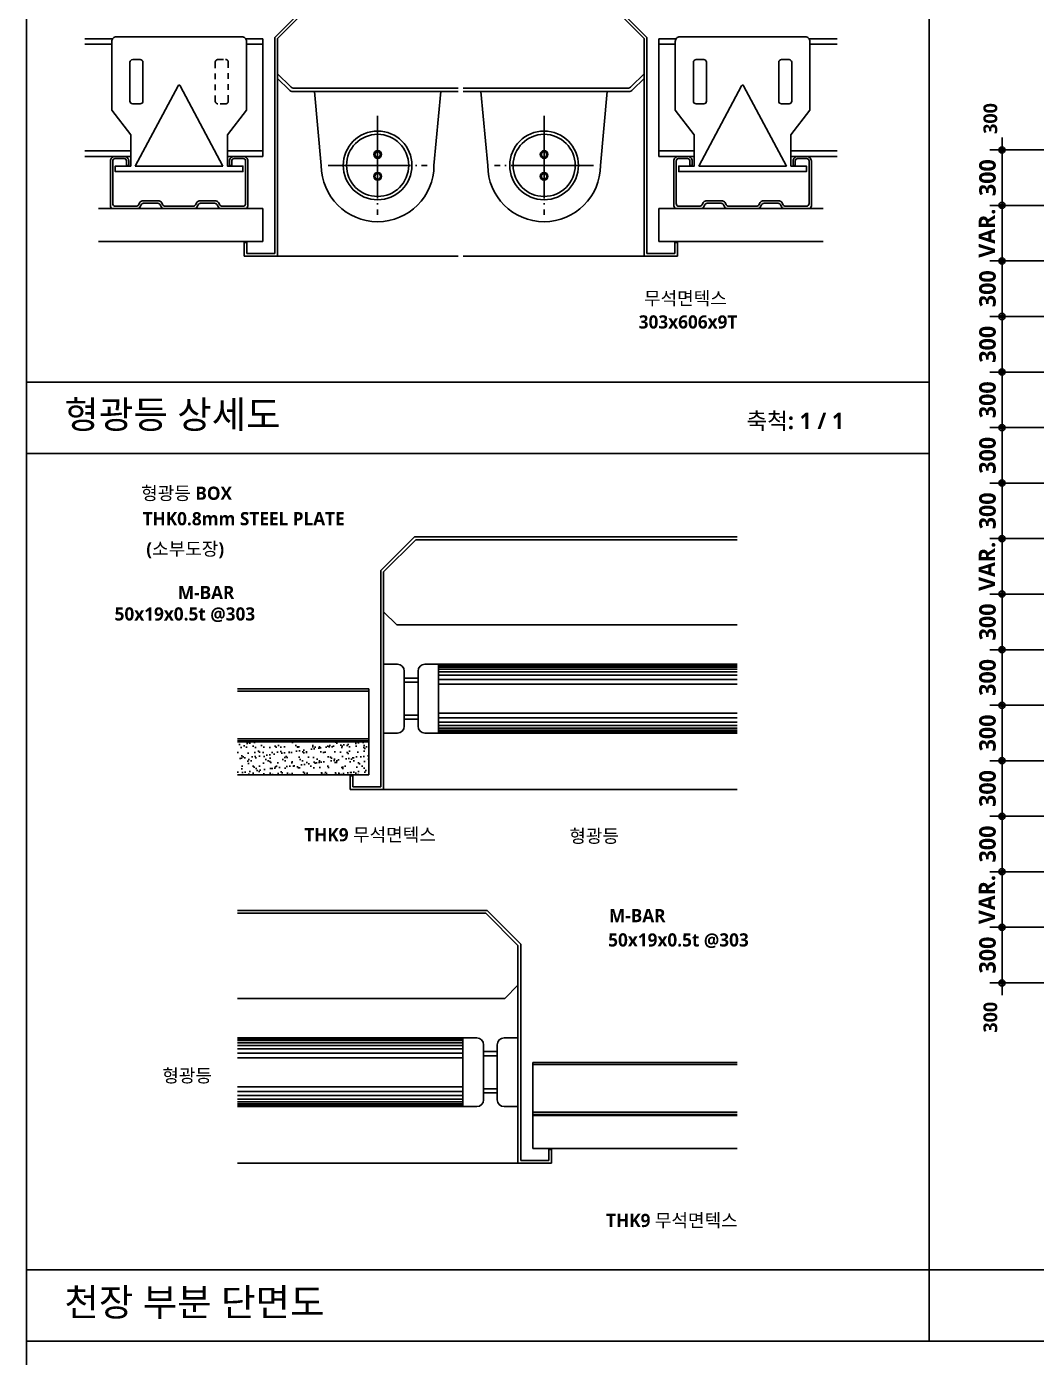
# Model space of a CAD drawing. Header units: millimetres. Extents: x 200 to 163856, y 0 to 163394.
# Drawn here: x 42200 to 44037, y 1454 to 3875 of the extents above; entities that cross this region are included whole.
import ezdxf
from ezdxf.enums import TextEntityAlignment as Align

# ---------------------------------------------------------------- set-up
doc = ezdxf.new("R2010")
doc.units = ezdxf.units.MM
doc.header["$LTSCALE"] = 10
for name, pattern in [('CEN', [62, 60, -1, 0, -1]), ('DASHDOT2', [17, 15, -1, 0, -1]), ('HIDDEN', [2, 1, -1])]:
    doc.linetypes.add(name, pattern=pattern)
doc.layers.get('DEFPOINTS').update_dxf_attribs({"color": 181})
for name, color, linetype in [('2', 2, 'Continuous'), ('3', 3, 'Continuous'), ('7', 7, 'Continuous'), ('A-ANNO-GRA1', 7, 'Continuous'), ('A-ANNO-TEXT1', 7, 'Continuous'), ('A-ST-AXIS-DIM', 7, 'Continuous'), ('CEN', 1, 'CEN'), ('DIM', 4, 'Continuous'), ('FIN', 6, 'Continuous'), ('FOR', 4, 'Continuous'), ('HA', 8, 'Continuous'), ('HAT', 5, 'Continuous'), ('WA3', 7, 'Continuous')]:
    doc.layers.add(name, color=color, linetype=linetype)
doc.layers.add('계획선', color=7, linetype='Continuous', lineweight=9)
doc.styles.add('2020음성 1차', font='')
doc.styles.get('2020음성 1차').set_extended_font_data('NanumGothic', bold=True)
doc.dimstyles.new('NDIM10', dxfattribs={"dimscale": 10, "dimtxt": 3, "dimasz": 0.75, "dimexe": 2, "dimexo": 2, "dimgap": 1, "dimtad": 1, "dimdec": 1, "dimdsep": 46, "dimtxsty": '2020음성 1차', "dimblk": 'Z_DOT', "dimcen": 3, "dimdle": 3, "dimclrd": 256, "dimclre": 256, "dimclrt": 3, "dimadec": 0, "dimazin": 0, "dimtfac": 1, "dimtdec": 1, "dimtix": 1, "dimtmove": 2, "dimatfit": 3, "dimfxl": 1, "dimtolj": 1, "dimtzin": 0, "dimlwd": -1, "dimlwe": -1, "dimarcsym": 0})

# ---------------------------------------------------------------- blocks, each defined once
blk = doc.blocks.new('Z_DOT')
at = {"layer": 'DIM', "color": 0}
for p, q in [((-3, 0), (3, 0)), ((0, -3), (0, 3))]:
    blk.add_line(p, q, dxfattribs=at)
for radius in [0.75, 0.375]:
    blk.add_circle((0, 0), radius, dxfattribs=at)
blk = doc.blocks.new('*D6529')
at = {"layer": 'A-ST-AXIS-DIM'}
for p, q in [((44137.7, 3650.4), (43954.3, 3650.4)), ((43974.3, 3556.9), (43974.3, 3642.9)), ((44137.7, 3549.4), (43954.3, 3549.4))]:
    blk.add_line(p, q, dxfattribs=at)
at = {"layer": 'DEFPOINTS', "color": 0}
for p in [(43974.3, 3650.4), (44157.7, 3650.4), (44157.7, 3549.4)]:
    blk.add_point(p, dxfattribs=at)
at = {"layer": 'A-ST-AXIS-DIM', "linetype": 'ByBlock', "xscale": 7.5, "yscale": 7.5, "zscale": 7.5}
for p, rotation in [((43974.3, 3650.4), 90), ((43974.3, 3549.4), 270)]:
    blk.add_blockref('Z_DOT', p, dxfattribs=dict(at, rotation=rotation))
at = {"layer": 'A-ST-AXIS-DIM', "color": 3, "insert": (43947.8, 3599.9), "char_height": 30, "attachment_point": 5, "rotation": 90, "style": '2020음성 1차'}
blk.add_mtext('\\A1;300', dxfattribs=at)
blk = doc.blocks.new('*D6530')
at = {"layer": 'A-ST-AXIS-DIM'}
for p, q in [((43974.3, 3556.9), (43974.3, 3564.4)), ((44137.7, 3549.4), (43954.3, 3549.4)), ((43974.3, 3448.4), (43974.3, 3549.4)), ((44137.7, 3448.4), (43954.3, 3448.4)), ((43974.3, 3440.9), (43974.3, 3433.4))]:
    blk.add_line(p, q, dxfattribs=at)
at = {"layer": 'DEFPOINTS', "color": 0}
for p in [(43974.3, 3549.4), (44157.7, 3549.4), (44157.7, 3448.4)]:
    blk.add_point(p, dxfattribs=at)
at = {"layer": 'A-ST-AXIS-DIM', "linetype": 'ByBlock', "xscale": 7.5, "yscale": 7.5, "zscale": 7.5}
for p, rotation in [((43974.3, 3549.4), 270), ((43974.3, 3448.4), 90)]:
    blk.add_blockref('Z_DOT', p, dxfattribs=dict(at, rotation=rotation))
at = {"layer": 'A-ST-AXIS-DIM', "color": 3, "insert": (43946.8, 3498.9), "char_height": 30, "attachment_point": 5, "rotation": 90, "style": '2020음성 1차'}
blk.add_mtext('\\A1;VAR.', dxfattribs=at)
blk = doc.blocks.new('*D6531')
at = {"layer": 'A-ST-AXIS-DIM'}
for p, q in [((44137.7, 3448.4), (43954.3, 3448.4)), ((43974.3, 3354.9), (43974.3, 3440.9)), ((44137.7, 3347.4), (43954.3, 3347.4))]:
    blk.add_line(p, q, dxfattribs=at)
at = {"layer": 'DEFPOINTS', "color": 0}
for p in [(43974.3, 3448.4), (44157.7, 3448.4), (44157.7, 3347.4)]:
    blk.add_point(p, dxfattribs=at)
at = {"layer": 'A-ST-AXIS-DIM', "linetype": 'ByBlock', "xscale": 7.5, "yscale": 7.5, "zscale": 7.5}
for p, rotation in [((43974.3, 3448.4), 90), ((43974.3, 3347.4), 270)]:
    blk.add_blockref('Z_DOT', p, dxfattribs=dict(at, rotation=rotation))
at = {"layer": 'A-ST-AXIS-DIM', "color": 3, "insert": (43947.8, 3397.9), "char_height": 30, "attachment_point": 5, "rotation": 90, "style": '2020음성 1차'}
blk.add_mtext('\\A1;300', dxfattribs=at)
blk = doc.blocks.new('*D6532')
at = {"layer": 'A-ST-AXIS-DIM'}
for p, q in [((44137.7, 3347.4), (43954.3, 3347.4)), ((43974.3, 3253.9), (43974.3, 3339.9)), ((44137.7, 3246.4), (43954.3, 3246.4))]:
    blk.add_line(p, q, dxfattribs=at)
at = {"layer": 'DEFPOINTS', "color": 0}
for p in [(43974.3, 3347.4), (44157.7, 3347.4), (44157.7, 3246.4)]:
    blk.add_point(p, dxfattribs=at)
at = {"layer": 'A-ST-AXIS-DIM', "linetype": 'ByBlock', "xscale": 7.5, "yscale": 7.5, "zscale": 7.5}
for p, rotation in [((43974.3, 3347.4), 90), ((43974.3, 3246.4), 270)]:
    blk.add_blockref('Z_DOT', p, dxfattribs=dict(at, rotation=rotation))
at = {"layer": 'A-ST-AXIS-DIM', "color": 3, "insert": (43947.8, 3296.9), "char_height": 30, "attachment_point": 5, "rotation": 90, "style": '2020음성 1차'}
blk.add_mtext('\\A1;300', dxfattribs=at)
blk = doc.blocks.new('*D6533')
at = {"layer": 'A-ST-AXIS-DIM'}
for p, q in [((44137.7, 3246.4), (43954.3, 3246.4)), ((43974.3, 3152.9), (43974.3, 3238.9)), ((44137.7, 3145.4), (43954.3, 3145.4))]:
    blk.add_line(p, q, dxfattribs=at)
at = {"layer": 'DEFPOINTS', "color": 0}
for p in [(43974.3, 3246.4), (44157.7, 3246.4), (44157.7, 3145.4)]:
    blk.add_point(p, dxfattribs=at)
at = {"layer": 'A-ST-AXIS-DIM', "linetype": 'ByBlock', "xscale": 7.5, "yscale": 7.5, "zscale": 7.5}
for p, rotation in [((43974.3, 3246.4), 90), ((43974.3, 3145.4), 270)]:
    blk.add_blockref('Z_DOT', p, dxfattribs=dict(at, rotation=rotation))
at = {"layer": 'A-ST-AXIS-DIM', "color": 3, "insert": (43947.8, 3195.9), "char_height": 30, "attachment_point": 5, "rotation": 90, "style": '2020음성 1차'}
blk.add_mtext('\\A1;300', dxfattribs=at)
blk = doc.blocks.new('*D6534')
at = {"layer": 'A-ST-AXIS-DIM'}
for p, q in [((44137.7, 3145.4), (43954.3, 3145.4)), ((43974.3, 3051.9), (43974.3, 3137.9)), ((44137.7, 3044.4), (43954.3, 3044.4))]:
    blk.add_line(p, q, dxfattribs=at)
at = {"layer": 'DEFPOINTS', "color": 0}
for p in [(43974.3, 3145.4), (44157.7, 3145.4), (44157.7, 3044.4)]:
    blk.add_point(p, dxfattribs=at)
at = {"layer": 'A-ST-AXIS-DIM', "linetype": 'ByBlock', "xscale": 7.5, "yscale": 7.5, "zscale": 7.5}
for p, rotation in [((43974.3, 3145.4), 90), ((43974.3, 3044.4), 270)]:
    blk.add_blockref('Z_DOT', p, dxfattribs=dict(at, rotation=rotation))
at = {"layer": 'A-ST-AXIS-DIM', "color": 3, "insert": (43947.8, 3094.9), "char_height": 30, "attachment_point": 5, "rotation": 90, "style": '2020음성 1차'}
blk.add_mtext('\\A1;300', dxfattribs=at)
blk = doc.blocks.new('*D6535')
at = {"layer": 'A-ST-AXIS-DIM'}
for p, q in [((44137.7, 3044.4), (43954.3, 3044.4)), ((43974.3, 2950.9), (43974.3, 3036.9)), ((44137.7, 2943.4), (43954.3, 2943.4))]:
    blk.add_line(p, q, dxfattribs=at)
at = {"layer": 'DEFPOINTS', "color": 0}
for p in [(43974.3, 3044.4), (44157.7, 3044.4), (44157.7, 2943.4)]:
    blk.add_point(p, dxfattribs=at)
at = {"layer": 'A-ST-AXIS-DIM', "linetype": 'ByBlock', "xscale": 7.5, "yscale": 7.5, "zscale": 7.5}
for p, rotation in [((43974.3, 3044.4), 90), ((43974.3, 2943.4), 270)]:
    blk.add_blockref('Z_DOT', p, dxfattribs=dict(at, rotation=rotation))
at = {"layer": 'A-ST-AXIS-DIM', "color": 3, "insert": (43947.8, 2993.9), "char_height": 30, "attachment_point": 5, "rotation": 90, "style": '2020음성 1차'}
blk.add_mtext('\\A1;300', dxfattribs=at)
blk = doc.blocks.new('*D6536')
at = {"layer": 'A-ST-AXIS-DIM'}
for p, q in [((43974.3, 2950.9), (43974.3, 2958.4)), ((44137.7, 2943.4), (43954.3, 2943.4)), ((43974.3, 2842.4), (43974.3, 2943.4)), ((44137.7, 2842.4), (43954.3, 2842.4)), ((43974.3, 2834.9), (43974.3, 2827.4))]:
    blk.add_line(p, q, dxfattribs=at)
at = {"layer": 'DEFPOINTS', "color": 0}
for p in [(43974.3, 2943.4), (44157.7, 2943.4), (44157.7, 2842.4)]:
    blk.add_point(p, dxfattribs=at)
at = {"layer": 'A-ST-AXIS-DIM', "linetype": 'ByBlock', "xscale": 7.5, "yscale": 7.5, "zscale": 7.5}
for p, rotation in [((43974.3, 2943.4), 270), ((43974.3, 2842.4), 90)]:
    blk.add_blockref('Z_DOT', p, dxfattribs=dict(at, rotation=rotation))
at = {"layer": 'A-ST-AXIS-DIM', "color": 3, "insert": (43946.8, 2892.9), "char_height": 30, "attachment_point": 5, "rotation": 90, "style": '2020음성 1차'}
blk.add_mtext('\\A1;VAR.', dxfattribs=at)
blk = doc.blocks.new('*D6537')
at = {"layer": 'A-ST-AXIS-DIM'}
for p, q in [((44137.7, 2842.4), (43954.3, 2842.4)), ((43974.3, 2748.9), (43974.3, 2834.9)), ((44137.7, 2741.4), (43954.3, 2741.4))]:
    blk.add_line(p, q, dxfattribs=at)
at = {"layer": 'DEFPOINTS', "color": 0}
for p in [(43974.3, 2842.4), (44157.7, 2842.4), (44157.7, 2741.4)]:
    blk.add_point(p, dxfattribs=at)
at = {"layer": 'A-ST-AXIS-DIM', "linetype": 'ByBlock', "xscale": 7.5, "yscale": 7.5, "zscale": 7.5}
for p, rotation in [((43974.3, 2842.4), 90), ((43974.3, 2741.4), 270)]:
    blk.add_blockref('Z_DOT', p, dxfattribs=dict(at, rotation=rotation))
at = {"layer": 'A-ST-AXIS-DIM', "color": 3, "insert": (43947.8, 2791.9), "char_height": 30, "attachment_point": 5, "rotation": 90, "style": '2020음성 1차'}
blk.add_mtext('\\A1;300', dxfattribs=at)
blk = doc.blocks.new('*D6538')
at = {"layer": 'A-ST-AXIS-DIM'}
for p, q in [((44137.7, 2741.4), (43954.3, 2741.4)), ((43974.3, 2647.9), (43974.3, 2733.9)), ((44137.7, 2640.4), (43954.3, 2640.4))]:
    blk.add_line(p, q, dxfattribs=at)
at = {"layer": 'DEFPOINTS', "color": 0}
for p in [(43974.3, 2741.4), (44157.7, 2741.4), (44157.7, 2640.4)]:
    blk.add_point(p, dxfattribs=at)
at = {"layer": 'A-ST-AXIS-DIM', "linetype": 'ByBlock', "xscale": 7.5, "yscale": 7.5, "zscale": 7.5}
for p, rotation in [((43974.3, 2741.4), 90), ((43974.3, 2640.4), 270)]:
    blk.add_blockref('Z_DOT', p, dxfattribs=dict(at, rotation=rotation))
at = {"layer": 'A-ST-AXIS-DIM', "color": 3, "insert": (43947.8, 2690.9), "char_height": 30, "attachment_point": 5, "rotation": 90, "style": '2020음성 1차'}
blk.add_mtext('\\A1;300', dxfattribs=at)
blk = doc.blocks.new('*D6539')
at = {"layer": 'A-ST-AXIS-DIM'}
for p, q in [((44137.7, 2640.4), (43954.3, 2640.4)), ((43974.3, 2546.9), (43974.3, 2632.9)), ((44137.7, 2539.4), (43954.3, 2539.4))]:
    blk.add_line(p, q, dxfattribs=at)
at = {"layer": 'DEFPOINTS', "color": 0}
for p in [(43974.3, 2640.4), (44157.7, 2640.4), (44157.7, 2539.4)]:
    blk.add_point(p, dxfattribs=at)
at = {"layer": 'A-ST-AXIS-DIM', "linetype": 'ByBlock', "xscale": 7.5, "yscale": 7.5, "zscale": 7.5}
for p, rotation in [((43974.3, 2640.4), 90), ((43974.3, 2539.4), 270)]:
    blk.add_blockref('Z_DOT', p, dxfattribs=dict(at, rotation=rotation))
at = {"layer": 'A-ST-AXIS-DIM', "color": 3, "insert": (43947.8, 2589.9), "char_height": 30, "attachment_point": 5, "rotation": 90, "style": '2020음성 1차'}
blk.add_mtext('\\A1;300', dxfattribs=at)
blk = doc.blocks.new('*D6540')
at = {"layer": 'A-ST-AXIS-DIM'}
for p, q in [((44137.7, 2539.4), (43954.3, 2539.4)), ((43974.3, 2445.9), (43974.3, 2531.9)), ((44137.7, 2438.4), (43954.3, 2438.4))]:
    blk.add_line(p, q, dxfattribs=at)
at = {"layer": 'DEFPOINTS', "color": 0}
for p in [(43974.3, 2539.4), (44157.7, 2539.4), (44157.7, 2438.4)]:
    blk.add_point(p, dxfattribs=at)
at = {"layer": 'A-ST-AXIS-DIM', "linetype": 'ByBlock', "xscale": 7.5, "yscale": 7.5, "zscale": 7.5}
for p, rotation in [((43974.3, 2539.4), 90), ((43974.3, 2438.4), 270)]:
    blk.add_blockref('Z_DOT', p, dxfattribs=dict(at, rotation=rotation))
at = {"layer": 'A-ST-AXIS-DIM', "color": 3, "insert": (43947.8, 2488.9), "char_height": 30, "attachment_point": 5, "rotation": 90, "style": '2020음성 1차'}
blk.add_mtext('\\A1;300', dxfattribs=at)
blk = doc.blocks.new('*D6541')
at = {"layer": 'A-ST-AXIS-DIM'}
for p, q in [((44137.7, 2438.4), (43954.3, 2438.4)), ((43974.3, 2344.9), (43974.3, 2430.9)), ((44137.7, 2337.4), (43954.3, 2337.4))]:
    blk.add_line(p, q, dxfattribs=at)
at = {"layer": 'DEFPOINTS', "color": 0}
for p in [(43974.3, 2438.4), (44157.7, 2438.4), (44157.7, 2337.4)]:
    blk.add_point(p, dxfattribs=at)
at = {"layer": 'A-ST-AXIS-DIM', "linetype": 'ByBlock', "xscale": 7.5, "yscale": 7.5, "zscale": 7.5}
for p, rotation in [((43974.3, 2438.4), 90), ((43974.3, 2337.4), 270)]:
    blk.add_blockref('Z_DOT', p, dxfattribs=dict(at, rotation=rotation))
at = {"layer": 'A-ST-AXIS-DIM', "color": 3, "insert": (43947.8, 2387.9), "char_height": 30, "attachment_point": 5, "rotation": 90, "style": '2020음성 1차'}
blk.add_mtext('\\A1;300', dxfattribs=at)
blk = doc.blocks.new('*D6542')
at = {"layer": 'A-ST-AXIS-DIM'}
for p, q in [((43974.3, 2344.9), (43974.3, 2352.4)), ((44137.7, 2337.4), (43954.3, 2337.4)), ((43974.3, 2236.4), (43974.3, 2337.4)), ((44137.7, 2236.4), (43954.3, 2236.4)), ((43974.3, 2228.9), (43974.3, 2221.4))]:
    blk.add_line(p, q, dxfattribs=at)
at = {"layer": 'DEFPOINTS', "color": 0}
for p in [(43974.3, 2337.4), (44157.7, 2337.4), (44157.7, 2236.4)]:
    blk.add_point(p, dxfattribs=at)
at = {"layer": 'A-ST-AXIS-DIM', "linetype": 'ByBlock', "xscale": 7.5, "yscale": 7.5, "zscale": 7.5}
for p, rotation in [((43974.3, 2337.4), 270), ((43974.3, 2236.4), 90)]:
    blk.add_blockref('Z_DOT', p, dxfattribs=dict(at, rotation=rotation))
at = {"layer": 'A-ST-AXIS-DIM', "color": 3, "insert": (43946.8, 2286.9), "char_height": 30, "attachment_point": 5, "rotation": 90, "style": '2020음성 1차'}
blk.add_mtext('\\A1;VAR.', dxfattribs=at)
blk = doc.blocks.new('*D6543')
at = {"layer": 'A-ST-AXIS-DIM'}
for p, q in [((44137.7, 2236.4), (43954.3, 2236.4)), ((43974.3, 2142.9), (43974.3, 2228.9)), ((44137.7, 2135.4), (43954.3, 2135.4))]:
    blk.add_line(p, q, dxfattribs=at)
at = {"layer": 'DEFPOINTS', "color": 0}
for p in [(43974.3, 2236.4), (44157.7, 2236.4), (44157.7, 2135.4)]:
    blk.add_point(p, dxfattribs=at)
at = {"layer": 'A-ST-AXIS-DIM', "linetype": 'ByBlock', "xscale": 7.5, "yscale": 7.5, "zscale": 7.5}
for p, rotation in [((43974.3, 2236.4), 90), ((43974.3, 2135.4), 270)]:
    blk.add_blockref('Z_DOT', p, dxfattribs=dict(at, rotation=rotation))
at = {"layer": 'A-ST-AXIS-DIM', "color": 3, "insert": (43947.8, 2185.9), "char_height": 30, "attachment_point": 5, "rotation": 90, "style": '2020음성 1차'}
blk.add_mtext('\\A1;300', dxfattribs=at)

msp = doc.modelspace()

# ---------------------------------------------------------------- hatches: boundary and pattern name
at = {"layer": 'HAT', "linetype": 'Continuous'}
h = msp.add_hatch(dxfattribs=at)
h.set_pattern_fill('AR-SAND', color=256, scale=10, style=0)
h.set_pattern_definition([(37.5, (42151.723, 310.93), (-0.62993, 19.26824), [0, -15.2, 0, -17, 0, -16.25]), (7.5, (42151.723, 310.93), (17.69777, 28.22146), [0, -8.2, 0, -13.7, 0, -5.25]), (327.5, (42139.423, 310.93), (31.14142, 0.05659), [0, -5, 0, -18, 0, -23.5]), (317.5, (42139.423, 310.93), (30.06127, 8.77676), [0, -2.5, 0, -11.8, 0, -13.5])])
h.paths.add_polyline_path([(42822.58721, 2513.77405), (42583.35796, 2513.77405), (42583.35796, 2573.77405), (42822.58721, 2573.77405)])

# ---------------------------------------------------------------- linework, layer by layer
at = {"layer": '2'}
msp.add_line((42822.58721, 2573.77405), (42583.35796, 2573.77405), dxfattribs=at)
at = {"layer": '3'}
msp.add_line((43120.41531, 1894.22506), (43492.16828, 1894.22506), dxfattribs=at)
at = {"layer": '7'}
for p, q in [((42849.3871, 2487.06321), (43492.16828, 2487.06321)), ((43093.61543, 1807.51421), (42583.35796, 1807.51421))]:
    msp.add_line(p, q, dxfattribs=at)
at = {"layer": '7', "linetype": 'HIDDEN'}
msp.add_lwpolyline([(42566.81666, 3809.78467), (42566.81666, 3739.13371, -0.4142135624), (42561.81666, 3734.13371), (42548.08837, 3734.13371, -0.4142135624), (42543.08837, 3739.13371), (42543.08837, 3809.78467, -0.4142135624), (42548.08837, 3814.78467), (42561.81666, 3814.78467, -0.4142135624)], format="xyb", close=True, dxfattribs=at)
at = {"layer": 'A-ANNO-GRA1'}
for p, q in [((43841.37762, 5740), (43841.37762, 1483.48771)), ((42200, 1613.48771), (49294.9654, 1613.48771)), ((42200, 1483.48771), (49294.9654, 1483.48771))]:
    msp.add_line(p, q, dxfattribs=at)
at = {"layer": 'A-ANNO-TEXT1'}
for p, q in [((42200, 3228.11392), (43841.37762, 3228.11392)), ((42200, 3098.11392), (43841.37762, 3098.11392))]:
    msp.add_line(p, q, dxfattribs=at)
at = {"layer": 'A-ST-AXIS-DIM'}
for points in [[(42798.15425, 3658.0978, 0, 10, 0), (42784.31815, 3684.71663, 0, 0, 0), (42666.10215, 3912.14868, 0, 0, 0), (42616.10215, 3912.14868, 0, 0, 0)], [(43974.30672, 3802.45368, 0, 10, 0), (43974.30672, 3772.45368, 0, 0, 0), (43974.30672, 3662.77146, 0, 0, 0)], [(43536.94062, 3499.08709, 0, 10, 0), (43536.94062, 3469.08709, 0, 0, 0), (43536.94062, 3380.62802, 0, 0, 0), (43486.94062, 3380.62802, 0, 0, 0)], [(42933.0057, 2947.21511, 0, 10, 0), (42915.99383, 2971.92535, 0, 0, 0), (42877.64751, 3027.6245, 0, 0, 0), (42617.291, 3027.6245, 0, 0, 0)], [(42752.99084, 2647.0574, 0, 10, 0), (42752.99084, 2677.0574, 0, 0, 0), (42752.99084, 2848.3111, 0, 0, 0), (42618.17541, 2848.3111, 0, 0, 0)], [(43121.95944, 2639.96476, 0, 10, 0), (43121.95944, 2609.96476, 0, 0, 0), (43121.95944, 2404.13445, 0, 0, 0), (43171.95944, 2404.13445, 0, 0, 0)], [(42641.23593, 2530.9154, 0, 10, 0), (42641.23593, 2500.9154, 0, 0, 0), (42641.23593, 2405.9076, 0, 0, 0), (42691.23593, 2405.9076, 0, 0, 0)], [(43194.45358, 1955.90009, 0, 10, 0), (43194.45358, 1985.90009, 0, 0, 0), (43194.45358, 2258.73709, 0, 0, 0), (43244.45358, 2258.73709, 0, 0, 0)], [(42634.22368, 1969.8008, 0, 10, 0), (42604.22368, 1969.8008, 0, 0, 0), (42542.83864, 1969.8008, 0, 0, 0)], [(43194.45358, 1860.5809, 0, 10, 0), (43194.45358, 1830.5809, 0, 0, 0), (43194.45358, 1700.72267, 0, 0, 0), (43244.45358, 1700.72267, 0, 0, 0)]]:
    msp.add_lwpolyline(points, format="xyseb", dxfattribs=at)
at = {"layer": 'CEN', "linetype": 'DASHDOT2'}
for p, q in [((42838.41115, 3712.22965), (42838.41115, 3532.22965)), ((43141.22937, 3712.22965), (43141.22937, 3532.22965)), ((42748.41115, 3622.22965), (42928.41115, 3622.22965)), ((43231.22937, 3622.22965), (43051.22937, 3622.22965))]:
    msp.add_line(p, q, dxfattribs=at)
at = {"layer": 'DEFPOINTS'}
msp.add_lwpolyline([(42200, 200), (49294.9654, 200), (49294.9654, 5740), (42200, 5740)], close=True, dxfattribs=at)
at = {"layer": 'FIN'}
for p, q in [((42629.71047, 3543.69285), (42330.77781, 3543.69285)), ((42629.71047, 3543.69285), (42629.71047, 3483.69285)), ((43349.93006, 3543.69285), (43648.86272, 3543.69285)), ((43349.93006, 3543.69285), (43349.93006, 3483.69285)), ((42629.71047, 3483.69285), (42330.77781, 3483.69285)), ((43349.93006, 3483.69285), (43648.86272, 3483.69285)), ((42822.58721, 2573.77405), (42583.35796, 2573.77405)), ((42822.58721, 2573.77405), (42822.58721, 2513.77405)), ((42822.58721, 2513.77405), (42583.35796, 2513.77405)), ((43120.41531, 1894.22506), (43492.16828, 1894.22506)), ((43120.41531, 1894.22506), (43120.41531, 1834.22506)), ((43120.41531, 1834.22506), (43492.16828, 1834.22506))]:
    msp.add_line(p, q, dxfattribs=at)
at = {"layer": 'FOR'}
for p, q in [((42712.73963, 3916.32288), (42651.51035, 3855.09359)), ((42714.8107, 3911.32288), (42656.51035, 3853.02253)), ((43264.82982, 3911.32288), (43323.13017, 3853.02253)), ((43266.90089, 3916.32288), (43328.13017, 3855.09359)), ((42651.51035, 3855.09359), (42651.51035, 3461.982)), ((42656.51035, 3853.02253), (42656.51035, 3456.982)), ((43323.13017, 3853.02253), (43323.13017, 3456.982)), ((43328.13017, 3855.09359), (43328.13017, 3461.982)), ((42679.90534, 3765.52814), (42656.51035, 3788.92313)), ((42677.42006, 3759.52814), (42656.51035, 3780.43785)), ((43299.73518, 3765.52814), (43323.13017, 3788.92313)), ((43302.22047, 3759.52814), (43323.13017, 3780.43785)), ((42984.84139, 3756.59921), (42684.49112, 3756.59921)), ((42984.84139, 3762.59921), (42686.97641, 3762.59921)), ((43292.66412, 3762.59921), (42994.1813, 3762.59921)), ((43295.1494, 3756.59921), (42994.1813, 3756.59921)), ((42595.60228, 3481.982), (42600.60228, 3481.982)), ((42595.60228, 3481.982), (42595.60228, 3456.982)), ((42595.60228, 3481.982), (42600.60228, 3481.982)), ((42600.60228, 3481.982), (42600.60228, 3461.982)), ((42600.60228, 3461.982), (42651.51035, 3461.982)), ((43379.03824, 3461.982), (43328.13017, 3461.982)), ((43384.03824, 3481.982), (43379.03824, 3481.982)), ((43379.03824, 3481.982), (43379.03824, 3461.982)), ((43384.03824, 3481.982), (43379.03824, 3481.982)), ((43384.03824, 3481.982), (43384.03824, 3456.982)), ((42595.60228, 3456.982), (42656.51035, 3456.982)), ((43384.03824, 3456.982), (43323.13017, 3456.982)), ((42905.61638, 2946.40408), (42844.3871, 2885.1748)), ((42907.68745, 2941.40408), (42849.3871, 2883.10373)), ((43492.16828, 2946.40408), (42905.61638, 2946.40408)), ((43492.16828, 2941.40408), (42907.68745, 2941.40408)), ((42844.3871, 2885.1748), (42844.3871, 2492.06321)), ((42849.3871, 2883.10373), (42849.3871, 2487.06321)), ((42873.22574, 2786.68042), (42849.3871, 2810.51906)), ((43492.16828, 2786.68042), (42873.22574, 2786.68042)), ((42788.47903, 2512.06321), (42793.47903, 2512.06321)), ((42788.47903, 2512.06321), (42788.47903, 2487.06321)), ((42788.47903, 2512.06321), (42793.47903, 2512.06321)), ((42793.47903, 2512.06321), (42793.47903, 2492.06321)), ((42788.47903, 2487.06321), (42849.3871, 2487.06321)), ((42793.47903, 2492.06321), (42844.3871, 2492.06321)), ((42583.35796, 2266.85509), (43037.38615, 2266.85509)), ((42583.35796, 2261.85509), (43035.31508, 2261.85509)), ((43035.31508, 2261.85509), (43093.61543, 2203.55474)), ((43037.38615, 2266.85509), (43098.61543, 2205.62581)), ((43093.61543, 2203.55474), (43093.61543, 1807.51421)), ((43098.61543, 2205.62581), (43098.61543, 1812.51421)), ((43069.77679, 2107.13142), (43093.61543, 2130.97006)), ((42583.35796, 2107.13142), (43069.77679, 2107.13142)), ((43154.5235, 1832.51421), (43149.5235, 1832.51421)), ((43149.5235, 1832.51421), (43149.5235, 1812.51421)), ((43154.5235, 1832.51421), (43149.5235, 1832.51421)), ((43154.5235, 1832.51421), (43154.5235, 1807.51421)), ((43154.5235, 1807.51421), (43093.61543, 1807.51421)), ((43149.5235, 1812.51421), (43098.61543, 1812.51421))]:
    msp.add_line(p, q, dxfattribs=at)
for centre, start, end in [((42684.49112, 3766.59921), 225.00000008, 270), ((42686.97641, 3772.59921), 225.00000008, 270), ((43292.66412, 3772.59921), 270, 314.99999992), ((43295.1494, 3766.59921), 270, 314.99999992)]:
    msp.add_arc(centre, 10, start, end, dxfattribs=at)
at = {"layer": 'HA'}
for p, q in [((42735.91115, 3622.22965), (42723.4436, 3756.59921)), ((42940.91115, 3622.22965), (42953.3787, 3756.59921)), ((43038.72937, 3622.22965), (43026.26182, 3756.59921)), ((43243.72937, 3622.22965), (43256.19692, 3756.59921)), ((42656.51035, 3456.982), (42984.84139, 3456.982)), ((42994.1813, 3456.982), (43323.13017, 3456.982)), ((42874.3871, 2714.81085), (42849.3871, 2714.81085)), ((43492.16828, 2714.81085), (42924.3871, 2714.81085)), ((42949.3871, 2714.81085), (42949.3871, 2589.81085)), ((43492.16828, 2713.56085), (42949.3871, 2713.56085)), ((43492.16828, 2712.31085), (42949.3871, 2712.31085)), ((42886.8871, 2702.31085), (42886.8871, 2602.31085)), ((42911.8871, 2689.81085), (42886.8871, 2689.81085)), ((42911.8871, 2702.31085), (42911.8871, 2602.31085)), ((43492.16828, 2709.81085), (42949.3871, 2709.81085)), ((43492.16828, 2706.06085), (42949.3871, 2706.06085)), ((43492.16828, 2701.06085), (42949.3871, 2701.06085)), ((43492.16828, 2694.81085), (42949.3871, 2694.81085)), ((43492.16828, 2687.31085), (42949.3871, 2687.31085)), ((42911.8871, 2682.31085), (42886.8871, 2682.31085)), ((43492.16828, 2678.56085), (42949.3871, 2678.56085)), ((42911.8871, 2622.31085), (42886.8871, 2622.31085)), ((42911.8871, 2614.81085), (42886.8871, 2614.81085)), ((43492.16828, 2626.06085), (42949.3871, 2626.06085)), ((43492.16828, 2617.31085), (42949.3871, 2617.31085)), ((43492.16828, 2609.81085), (42949.3871, 2609.81085)), ((43492.16828, 2603.56085), (42949.3871, 2603.56085)), ((43492.16828, 2598.56085), (42949.3871, 2598.56085)), ((43492.16828, 2594.81085), (42949.3871, 2594.81085)), ((43492.16828, 2592.31085), (42949.3871, 2592.31085)), ((43492.16828, 2591.06085), (42949.3871, 2591.06085)), ((42874.3871, 2589.81085), (42849.3871, 2589.81085)), ((43492.16828, 2589.81085), (42924.3871, 2589.81085)), ((42583.35796, 2035.26186), (43018.61543, 2035.26186)), ((42583.35796, 2034.01186), (42993.61543, 2034.01186)), ((42993.61543, 2035.26186), (42993.61543, 1910.26186)), ((43068.61543, 2035.26186), (43093.61543, 2035.26186)), ((42583.35796, 2032.76186), (42993.61543, 2032.76186)), ((42583.35796, 2030.26186), (42993.61543, 2030.26186)), ((42583.35796, 2026.51186), (42993.61543, 2026.51186)), ((42583.35796, 2021.51186), (42993.61543, 2021.51186)), ((42583.35796, 2015.26186), (42993.61543, 2015.26186)), ((43031.11543, 2022.76186), (43031.11543, 1922.76186)), ((43031.11543, 2010.26186), (43056.11543, 2010.26186)), ((43056.11543, 2022.76186), (43056.11543, 1922.76186)), ((42583.35796, 2007.76186), (42993.61543, 2007.76186)), ((42583.35796, 1999.01186), (42993.61543, 1999.01186)), ((43031.11543, 2002.76186), (43056.11543, 2002.76186)), ((42583.35796, 1946.51186), (42993.61543, 1946.51186)), ((42583.35796, 1937.76186), (42993.61543, 1937.76186)), ((43031.11543, 1942.76186), (43056.11543, 1942.76186)), ((42583.35796, 1930.26186), (42993.61543, 1930.26186)), ((42583.35796, 1924.01186), (42993.61543, 1924.01186)), ((42583.35796, 1919.01186), (42993.61543, 1919.01186)), ((42583.35796, 1915.26186), (42993.61543, 1915.26186)), ((42583.35796, 1912.76186), (42993.61543, 1912.76186)), ((43031.11543, 1935.26186), (43056.11543, 1935.26186)), ((42583.35796, 1911.51186), (42993.61543, 1911.51186)), ((42583.35796, 1910.26186), (43018.61543, 1910.26186)), ((43068.61543, 1910.26186), (43093.61543, 1910.26186))]:
    msp.add_line(p, q, dxfattribs=at)
for centre, radius in [((42838.41115, 3622.22965), 62.5), ((43141.22937, 3622.22965), 62.5), ((42838.41115, 3622.22965), 56.5), ((43141.22937, 3622.22965), 56.5), ((42838.41115, 3642.1076), 7), ((42838.41115, 3642.1076), 5), ((43141.22937, 3642.1076), 7), ((43141.22937, 3642.1076), 5), ((42838.41115, 3602.35169), 7), ((42838.41115, 3602.35169), 5), ((43141.22937, 3602.35169), 7), ((43141.22937, 3602.35169), 5)]:
    msp.add_circle(centre, radius, dxfattribs=at)
for centre, radius, start, end in [((42838.41115, 3622.22965), 102.5, 180, 0), ((43141.22937, 3622.22965), 102.5, 180, 0), ((42874.3871, 2702.31085), 12.5, 0, 90), ((42924.3871, 2702.31085), 12.5, 90, 180), ((42874.3871, 2602.31085), 12.5, 270, 0), ((42924.3871, 2602.31085), 12.5, 180, 270), ((43018.61543, 2022.76186), 12.5, 0, 90), ((43068.61543, 2022.76186), 12.5, 90, 180), ((43018.61543, 1922.76186), 12.5, 270, 0), ((43068.61543, 1922.76186), 12.5, 180, 270)]:
    msp.add_arc(centre, radius, start, end, dxfattribs=at)
at = {"layer": 'WA3'}
for p, q in [((42305.62742, 3852.45307), (42357.31011, 3852.45307)), ((42598.33496, 3852.45307), (42629.71047, 3852.45307)), ((42629.71047, 3638.69285), (42629.71047, 3852.45307)), ((43349.93006, 3638.69285), (43349.93006, 3852.45307)), ((43381.30556, 3852.45307), (43349.93006, 3852.45307)), ((43674.0131, 3852.45307), (43622.33042, 3852.45307)), ((42305.62742, 3842.47515), (42354.86933, 3842.47515)), ((42599.86933, 3842.47515), (42629.71047, 3842.47515)), ((43379.77119, 3842.47515), (43349.93006, 3842.47515)), ((43674.0131, 3842.47515), (43624.77119, 3842.47515)), ((42397.58622, 3621.03236), (42475.60522, 3767.09354)), ((42557.15244, 3621.03236), (42479.13343, 3767.09354)), ((43422.48808, 3621.03236), (43500.50709, 3767.09354)), ((43582.05431, 3621.03236), (43504.0353, 3767.09354)), ((42305.62742, 3648.67076), (42389.44797, 3648.67076)), ((42305.62742, 3638.69285), (42389.44797, 3638.69285)), ((42565.29069, 3648.67076), (42629.71047, 3648.67076)), ((42565.29069, 3638.69285), (42629.71047, 3638.69285)), ((43414.34983, 3648.67076), (43349.93006, 3648.67076)), ((43414.34983, 3638.69285), (43349.93006, 3638.69285)), ((43674.0131, 3648.67076), (43590.19255, 3648.67076)), ((43674.0131, 3638.69285), (43590.19255, 3638.69285)), ((42397.58622, 3621.03236), (42557.15244, 3621.03236)), ((43582.05431, 3621.03236), (43422.48808, 3621.03236)), ((42583.35796, 2670.35113), (42822.58721, 2670.35113)), ((42822.58721, 2666.18446), (42583.35796, 2666.18446)), ((42822.58721, 2573.77405), (42822.58721, 2670.35113)), ((42583.35796, 2579.5178), (42822.58721, 2579.5178)), ((42822.58721, 2575.35113), (42583.35796, 2575.35113)), ((43120.41531, 1894.22506), (43120.41531, 1990.80213)), ((43492.16828, 1990.80213), (43120.41531, 1990.80213)), ((43120.41531, 1986.63547), (43492.16828, 1986.63547)), ((43492.16828, 1899.9688), (43120.41531, 1899.9688)), ((43120.41531, 1895.80213), (43492.16828, 1895.80213))]:
    msp.add_line(p, q, dxfattribs=at)
for points in [[(42389.44797, 3677.99612), (42389.44797, 3621.03236), (42361.21752, 3621.03236), (42361.21752, 3611.03236), (42593.52114, 3611.03236), (42593.52114, 3621.03236), (42565.29069, 3621.03236), (42565.29069, 3677.99612), (42599.86933, 3722.43657), (42599.86933, 3847.6345, 0.4142135624), (42591.536, 3855.96784), (42363.20266, 3855.96784, 0.4142135624), (42354.86933, 3847.6345), (42354.86933, 3722.43657)], [(43590.19255, 3677.99612), (43590.19255, 3621.03236), (43618.423, 3621.03236), (43618.423, 3611.03236), (43386.11938, 3611.03236), (43386.11938, 3621.03236), (43414.34983, 3621.03236), (43414.34983, 3677.99612), (43379.77119, 3722.43657), (43379.77119, 3847.6345, -0.4142135624), (43388.10453, 3855.96784), (43616.43786, 3855.96784, -0.4142135624), (43624.77119, 3847.6345), (43624.77119, 3722.43657)], [(42387.922, 3809.78467), (42387.922, 3739.13371, 0.4142135624), (42392.922, 3734.13371), (42406.65029, 3734.13371, 0.4142135624), (42411.65029, 3739.13371), (42411.65029, 3809.78467, 0.4142135624), (42406.65029, 3814.78467), (42392.922, 3814.78467, 0.4142135624)], [(43412.82387, 3809.78467), (43412.82387, 3739.13371, 0.4142135624), (43417.82387, 3734.13371), (43431.55215, 3734.13371, 0.4142135624), (43436.55215, 3739.13371), (43436.55215, 3809.78467, 0.4142135624), (43431.55215, 3814.78467), (43417.82387, 3814.78467, 0.4142135624)], [(43591.71852, 3809.78467), (43591.71852, 3739.13371, -0.4142135624), (43586.71852, 3734.13371), (43572.99023, 3734.13371, -0.4142135624), (43567.99023, 3739.13371), (43567.99023, 3809.78467, -0.4142135624), (43572.99023, 3814.78467), (43586.71852, 3814.78467, -0.4142135624)], [(42544.44415, 3557.55004), (42513.80973, 3557.55004, 0.2759550645), (42509.40699, 3554.91984), (42507.02246, 3550.48972, -0.2759550645), (42502.61973, 3547.85951), (42452.11893, 3547.85951, -0.2759550645), (42447.7162, 3550.48972), (42445.33167, 3554.91984, 0.2759550645), (42440.92893, 3557.55004), (42410.29451, 3557.55004, 0.2759550645), (42405.89177, 3554.91984), (42403.50725, 3550.48972, -0.2759550645), (42399.10451, 3547.85951), (42361.536, 3547.85951, -0.4142135624), (42356.536, 3552.85951), (42356.536, 3630.35951, -0.4142135624), (42360.70266, 3634.52618), (42377.36933, 3634.52618, -0.4142135624), (42381.536, 3630.35951), (42381.536, 3621.98573), (42385.70266, 3621.98573), (42385.70266, 3630.35951, 0.4142135624), (42377.36933, 3638.69285), (42360.70266, 3638.69285, 0.4142135624), (42352.36933, 3630.35951), (42352.36933, 3548.69285, 0.4142135624), (42357.36933, 3543.69285), (42401.59369, 3543.69285, 0.2759550645), (42405.99643, 3546.32306), (42408.38095, 3550.75317, -0.2759550645), (42412.78369, 3553.38338), (42438.43975, 3553.38338, -0.2759550645), (42442.84249, 3550.75317), (42445.22702, 3546.32306, 0.2759550645), (42449.62975, 3543.69285), (42505.10891, 3543.69285, 0.2759550645), (42509.51164, 3546.32306), (42511.89617, 3550.75317, -0.2759550645), (42516.29891, 3553.38338), (42541.95497, 3553.38338, -0.2759550645), (42546.35771, 3550.75317), (42548.74223, 3546.32306, 0.2759550645), (42553.14497, 3543.69285), (42597.36933, 3543.69285, 0.4142135624), (42602.36933, 3548.69285), (42602.36933, 3630.35951, 0.4142135624), (42594.036, 3638.69285), (42577.36933, 3638.69285, 0.4142135624), (42569.036, 3630.35951), (42569.036, 3621.98573), (42573.20266, 3621.98573), (42573.20266, 3630.35951, -0.4142135624), (42577.36933, 3634.52618), (42594.036, 3634.52618, -0.4142135624), (42598.20266, 3630.35951), (42598.20266, 3552.85951, -0.4142135624), (42593.20266, 3547.85951), (42555.63415, 3547.85951, -0.2759550645), (42551.23141, 3550.48972), (42548.84689, 3554.91984, 0.2759550645)], [(43435.19637, 3557.55004), (43465.8308, 3557.55004, -0.2759550645), (43470.23353, 3554.91984), (43472.61806, 3550.48972, 0.2759550645), (43477.0208, 3547.85951), (43527.52159, 3547.85951, 0.2759550645), (43531.92433, 3550.48972), (43534.30885, 3554.91984, -0.2759550645), (43538.71159, 3557.55004), (43569.34601, 3557.55004, -0.2759550645), (43573.74875, 3554.91984), (43576.13328, 3550.48972, 0.2759550645), (43580.53601, 3547.85951), (43618.10453, 3547.85951, 0.4142135624), (43623.10453, 3552.85951), (43623.10453, 3630.35951, 0.4142135624), (43618.93786, 3634.52618), (43602.27119, 3634.52618, 0.4142135624), (43598.10453, 3630.35951), (43598.10453, 3621.98573), (43593.93786, 3621.98573), (43593.93786, 3630.35951, -0.4142135624), (43602.27119, 3638.69285), (43618.93786, 3638.69285, -0.4142135624), (43627.27119, 3630.35951), (43627.27119, 3548.69285, -0.4142135624), (43622.27119, 3543.69285), (43578.04683, 3543.69285, -0.2759550645), (43573.6441, 3546.32306), (43571.25957, 3550.75317, 0.2759550645), (43566.85683, 3553.38338), (43541.20077, 3553.38338, 0.2759550645), (43536.79803, 3550.75317), (43534.41351, 3546.32306, -0.2759550645), (43530.01077, 3543.69285), (43474.53162, 3543.69285, -0.2759550645), (43470.12888, 3546.32306), (43467.74435, 3550.75317, 0.2759550645), (43463.34162, 3553.38338), (43437.68555, 3553.38338, 0.2759550645), (43433.28282, 3550.75317), (43430.89829, 3546.32306, -0.2759550645), (43426.49555, 3543.69285), (43382.27119, 3543.69285, -0.4142135624), (43377.27119, 3548.69285), (43377.27119, 3630.35951, -0.4142135624), (43385.60453, 3638.69285), (43402.27119, 3638.69285, -0.4142135624), (43410.60453, 3630.35951), (43410.60453, 3621.98573), (43406.43786, 3621.98573), (43406.43786, 3630.35951, 0.4142135624), (43402.27119, 3634.52618), (43385.60453, 3634.52618, 0.4142135624), (43381.43786, 3630.35951), (43381.43786, 3552.85951, 0.4142135624), (43386.43786, 3547.85951), (43424.00637, 3547.85951, 0.2759550645), (43428.40911, 3550.48972), (43430.79364, 3554.91984, -0.2759550645)]]:
    msp.add_lwpolyline(points, format="xyb", close=True, dxfattribs=at)
for centre in [(42477.36933, 3766.15124), (43502.27119, 3766.15124)]:
    msp.add_arc(centre, 2, 28.10903627, 151.89096373, dxfattribs=at)
at = {"layer": '계획선', "color": 8, "ltscale": 0.7}
msp.add_lwpolyline([(43974.30672, 1975.72383, 0, 10, 0), (43974.30672, 2005.72383, 0, 0, 0), (43974.30672, 2115.40605, 0, 0, 0)], format="xyseb", dxfattribs=at)

# ---------------------------------------------------------------- texts
at = {"layer": 'A-ANNO-TEXT1', "linetype": 'ByBlock', "style": '2020음성 1차'}
msp.add_text('300', height=25, rotation=90, dxfattribs=at).set_placement((43952.80672, 3707.54007), align=Align.MIDDLE_CENTER)
at = {"layer": 'A-ANNO-TEXT1', "style": '2020음성 1차'}
for s, height, p in [('무석면텍스', 24, (43322.93683, 3368.41467)), ('303x606x9T', 24, (43313.29256, 3325.52582)), ('형광등 상세도', 50, (42268.68493, 3144.17063)), ('축척: 1 / 1', 30, (43509.22523, 3142.5026)), ('형광등 BOX', 24, (42408.31651, 3013.9585)), ('THK0.8mm STEEL PLATE', 24, (42410.93918, 2967.64768)), ('(소부도장)', 24, (42417.6392, 2912.85923)), ('M-BAR', 24, (42475.09103, 2833.29305)), ('50x19x0.5t @303', 24, (42360.02659, 2794.42504)), ('THK9 무석면텍스', 24, (42704.94598, 2392.8347)), ('형광등', 24, (43187.02839, 2390.45514)), ('M-BAR', 24, (43259.29493, 2245.71261)), ('50x19x0.5t @303', 24, (43257.74514, 2201.52758)), ('형광등', 24, (42446.73495, 1954.66259)), ('THK9 무석면텍스', 24, (43253.97643, 1691.31589)), ('천장 부분 단면도', 50, (42268.68493, 1529.54442))]:
    msp.add_text(s, height=height, dxfattribs=at).set_placement(p)
at = {"layer": '계획선', "color": 8, "ltscale": 0.7, "style": '2020음성 1차'}
msp.add_text('300', height=25, rotation=90, dxfattribs=at).set_placement((43952.80672, 2072.80952), align=Align.MIDDLE_CENTER)

# ---------------------------------------------------------------- dimensions: what is measured, and where the dimension line sits
at = {"layer": 'A-ST-AXIS-DIM'}
for base, p1, p2, text, picture, middle in [((43974.30672, 3650.40605), (44157.7399, 3549.40605), (44157.7399, 3650.40605), '300', '*D6529', (43947.75133, 3599.90605)), ((43974.30672, 3549.40605), (44157.7399, 3448.40605), (44157.7399, 3549.40605), 'VAR.', '*D6530', (43946.83513, 3498.90605)), ((43974.30672, 3448.40605), (44157.7399, 3347.40605), (44157.7399, 3448.40605), '300', '*D6531', (43947.75133, 3397.90605)), ((43974.30672, 3347.40605), (44157.7399, 3246.40605), (44157.7399, 3347.40605), '300', '*D6532', (43947.75133, 3296.90605)), ((43974.30672, 3246.40605), (44157.7399, 3145.40605), (44157.7399, 3246.40605), '300', '*D6533', (43947.75133, 3195.90605)), ((43974.30672, 3145.40605), (44157.7399, 3044.40605), (44157.7399, 3145.40605), '300', '*D6534', (43947.75133, 3094.90605)), ((43974.30672, 3044.40605), (44157.7399, 2943.40605), (44157.7399, 3044.40605), '300', '*D6535', (43947.75133, 2993.90605)), ((43974.30672, 2943.40605), (44157.7399, 2842.40605), (44157.7399, 2943.40605), 'VAR.', '*D6536', (43946.83513, 2892.90605)), ((43974.30672, 2842.40605), (44157.7399, 2741.40605), (44157.7399, 2842.40605), '300', '*D6537', (43947.75133, 2791.90605)), ((43974.30672, 2741.40605), (44157.7399, 2640.40605), (44157.7399, 2741.40605), '300', '*D6538', (43947.75133, 2690.90605)), ((43974.30672, 2640.40605), (44157.7399, 2539.40605), (44157.7399, 2640.40605), '300', '*D6539', (43947.75133, 2589.90605)), ((43974.30672, 2539.40605), (44157.7399, 2438.40605), (44157.7399, 2539.40605), '300', '*D6540', (43947.75133, 2488.90605)), ((43974.30672, 2438.40605), (44157.7399, 2337.40605), (44157.7399, 2438.40605), '300', '*D6541', (43947.75133, 2387.90605)), ((43974.30672, 2337.40605), (44157.7399, 2236.40605), (44157.7399, 2337.40605), 'VAR.', '*D6542', (43946.83513, 2286.90605)), ((43974.30672, 2236.40605), (44157.7399, 2135.40605), (44157.7399, 2236.40605), '300', '*D6543', (43947.75133, 2185.90605))]:
    dim = msp.add_linear_dim(base=base, p1=p1, p2=p2, angle=90, text=text, dimstyle='NDIM10', override={"dimtxsty": '2020음성 1차'}, dxfattribs=at)
    dim.commit()
    dim.dimension.update_dxf_attribs({"geometry": picture, "text_midpoint": middle})

doc.saveas('drawing.dxf')
